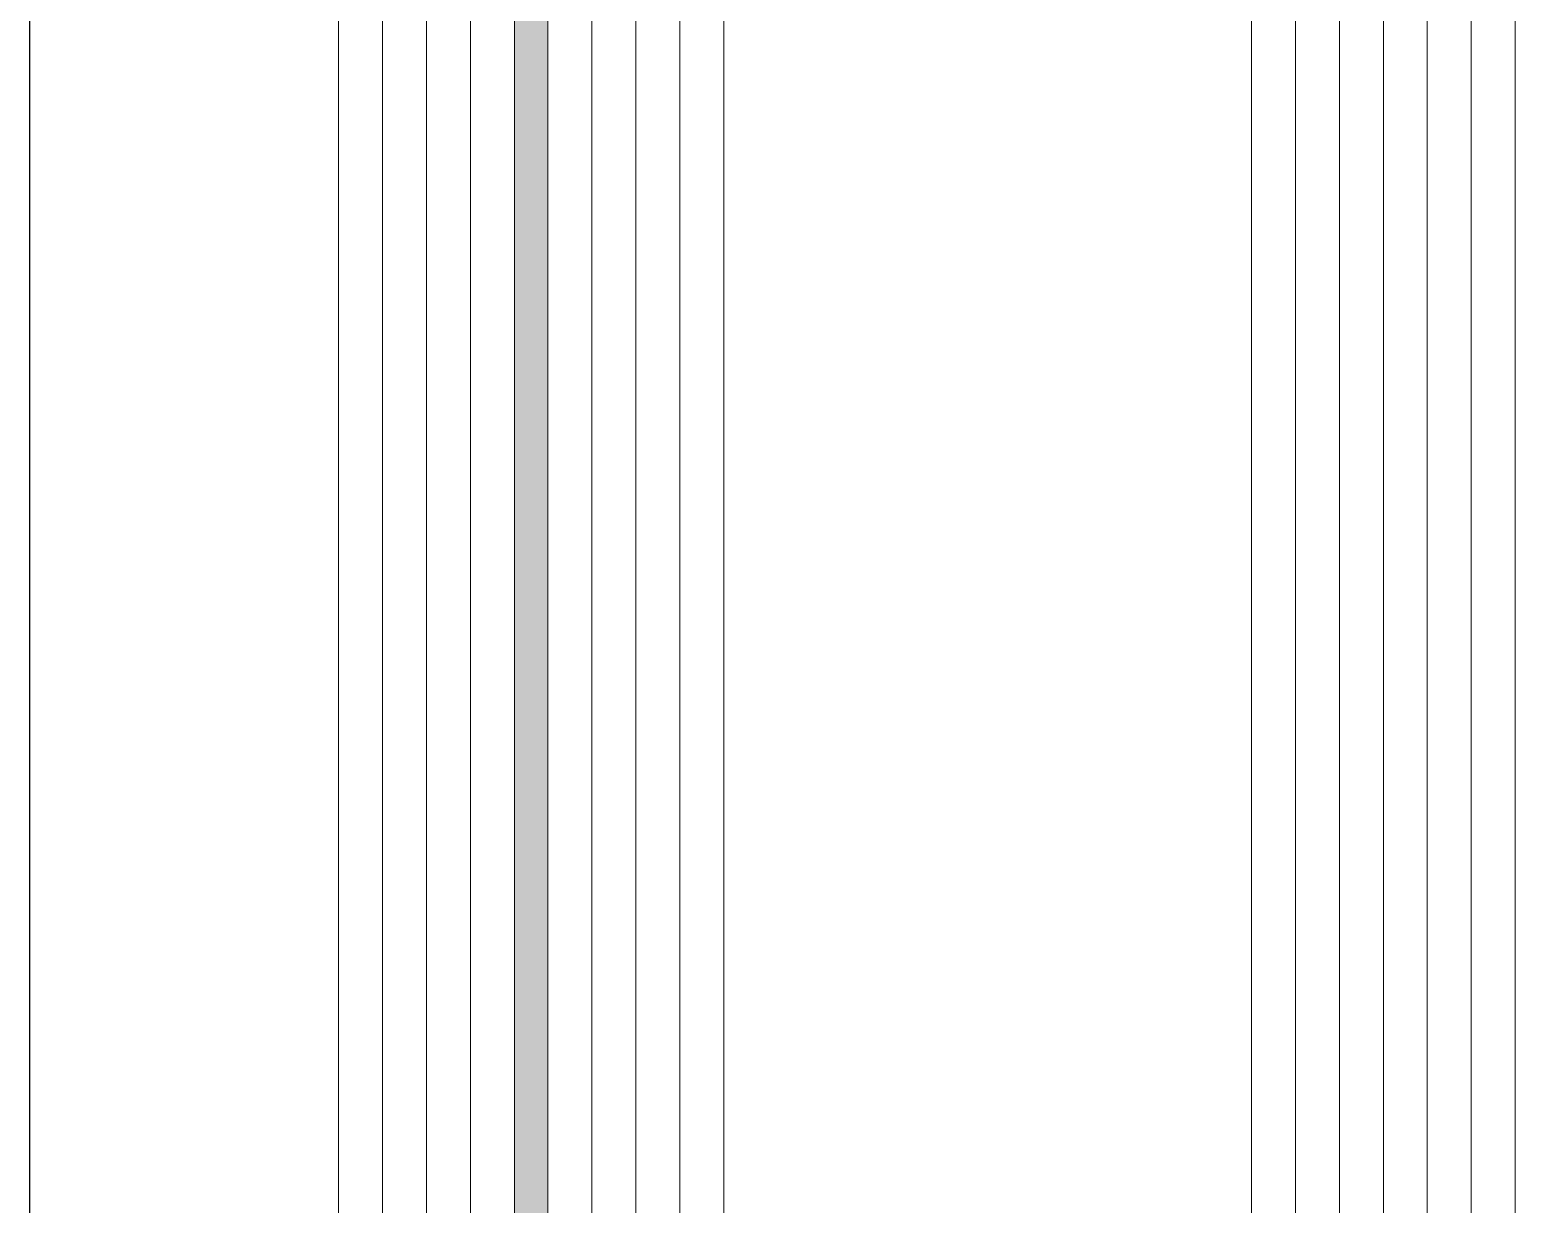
# Model space of a CAD drawing. Header units: millimetres. Extents: x 182 to 305, y 81 to 164.
# Drawn here: x 261.18892 to 261.22269, y 109.63137 to 109.65807 of the extents above; entities that cross this region are included whole.
import ezdxf

# ---------------------------------------------------------------- set-up
doc = ezdxf.new("R2010")
doc.units = ezdxf.units.MM
doc.layers.add('Cascio-Perfil', color=7, linetype='Continuous')
doc.layers.add('Cascio-vidrio', color=7, linetype='Continuous', lineweight=9)

msp = doc.modelspace()

# ---------------------------------------------------------------- hatches: boundary and pattern name
at = {"layer": 'Cascio-vidrio', "ltscale": 0.8}
h = msp.add_hatch(color=252, dxfattribs=at)
h.dxf.hatch_style = 1
h.paths.add_polyline_path([(261.200696, 109.587454), (261.199936, 109.587454), (261.199936, 109.683967), (261.200696, 109.683967)])
h = msp.add_hatch(color=252, dxfattribs=at)
h.dxf.hatch_style = 1
h.paths.add_polyline_path([(261.200696, 109.587454), (261.199936, 109.587454), (261.199936, 109.683967), (261.200696, 109.683967)])

# ---------------------------------------------------------------- linework, layer by layer
at = {"layer": 'Cascio-Perfil', "color": 252}
msp.add_line((261.188916, 109.587111, -1322.203034), (261.188916, 109.660565, -1322.203034), dxfattribs=at)
msp.add_line((261.188916, 109.587111, -1322.203034), (261.188916, 109.660565, -1322.203034), dxfattribs=at)
at = {"layer": 'Cascio-vidrio', "color": 252, "ltscale": 0.8}
for p, q in [((261.196936, 109.587454, -1322.203034), (261.196936, 109.684767, -1322.203034)), ((261.196936, 109.587454, -1322.203034), (261.196936, 109.684767, -1322.203034)), ((261.197936, 109.587454, -1322.203034), (261.197936, 109.684767, -1322.203034)), ((261.197936, 109.587454, -1322.203034), (261.197936, 109.684767, -1322.203034)), ((261.198936, 109.587454, -1322.203034), (261.198936, 109.684767, -1322.203034)), ((261.198936, 109.587454, -1322.203034), (261.198936, 109.684767, -1322.203034)), ((261.201695, 109.587454, -1322.203034), (261.201695, 109.684767, -1322.203034)), ((261.201695, 109.587454, -1322.203034), (261.201695, 109.684767, -1322.203034)), ((261.202695, 109.587454, -1322.203034), (261.202695, 109.684767, -1322.203034)), ((261.202695, 109.587454, -1322.203034), (261.202695, 109.684767, -1322.203034)), ((261.203695, 109.587454, -1322.203034), (261.203695, 109.684767, -1322.203034)), ((261.203695, 109.587454, -1322.203034), (261.203695, 109.684767, -1322.203034)), ((261.217694, 109.587454, -1322.203034), (261.217694, 109.684767, -1322.203034)), ((261.217694, 109.587454, -1322.203034), (261.217694, 109.684767, -1322.203034)), ((261.218694, 109.587454, -1322.203034), (261.218694, 109.684767, -1322.203034)), ((261.218694, 109.587454, -1322.203034), (261.218694, 109.684767, -1322.203034)), ((261.219694, 109.587454, -1322.203034), (261.219694, 109.684767, -1322.203034)), ((261.219694, 109.587454, -1322.203034), (261.219694, 109.684767, -1322.203034)), ((261.220694, 109.587454, -1322.203034), (261.220694, 109.684767, -1322.203034)), ((261.220694, 109.587454, -1322.203034), (261.220694, 109.684767, -1322.203034)), ((261.221694, 109.587454, -1322.203034), (261.221694, 109.684767, -1322.203034)), ((261.221694, 109.587454, -1322.203034), (261.221694, 109.684767, -1322.203034))]:
    msp.add_line(p, q, dxfattribs=at)
at = {"layer": 'Cascio-vidrio', "color": 252, "ltscale": 0.8, "elevation": -1322.203034}
for points in [[(261.195936, 109.587454), (261.195936, 109.683967), (261.196736, 109.684767), (261.199136, 109.684767), (261.199936, 109.683967), (261.199936, 109.587454)], [(261.195936, 109.587454), (261.195936, 109.683967), (261.196736, 109.684767), (261.199136, 109.684767), (261.199936, 109.683967), (261.199936, 109.587454)], [(261.204695, 109.587454), (261.204695, 109.683967), (261.203895, 109.684767), (261.201496, 109.684767), (261.200696, 109.683967), (261.200696, 109.587454)], [(261.204695, 109.587454), (261.204695, 109.683967), (261.203895, 109.684767), (261.201496, 109.684767), (261.200696, 109.683967), (261.200696, 109.587454)], [(261.222694, 109.587454), (261.222694, 109.683967), (261.221894, 109.684767), (261.217494, 109.684767), (261.216694, 109.683967), (261.216694, 109.587454)], [(261.222694, 109.587454), (261.222694, 109.683967), (261.221894, 109.684767), (261.217494, 109.684767), (261.216694, 109.683967), (261.216694, 109.587454)], [(261.200696, 109.587454), (261.200696, 109.683967), (261.199936, 109.683967), (261.199936, 109.587454)], [(261.200696, 109.587454), (261.200696, 109.683967), (261.199936, 109.683967), (261.199936, 109.587454)]]:
    msp.add_lwpolyline(points, dxfattribs=at)

doc.saveas('drawing.dxf')
